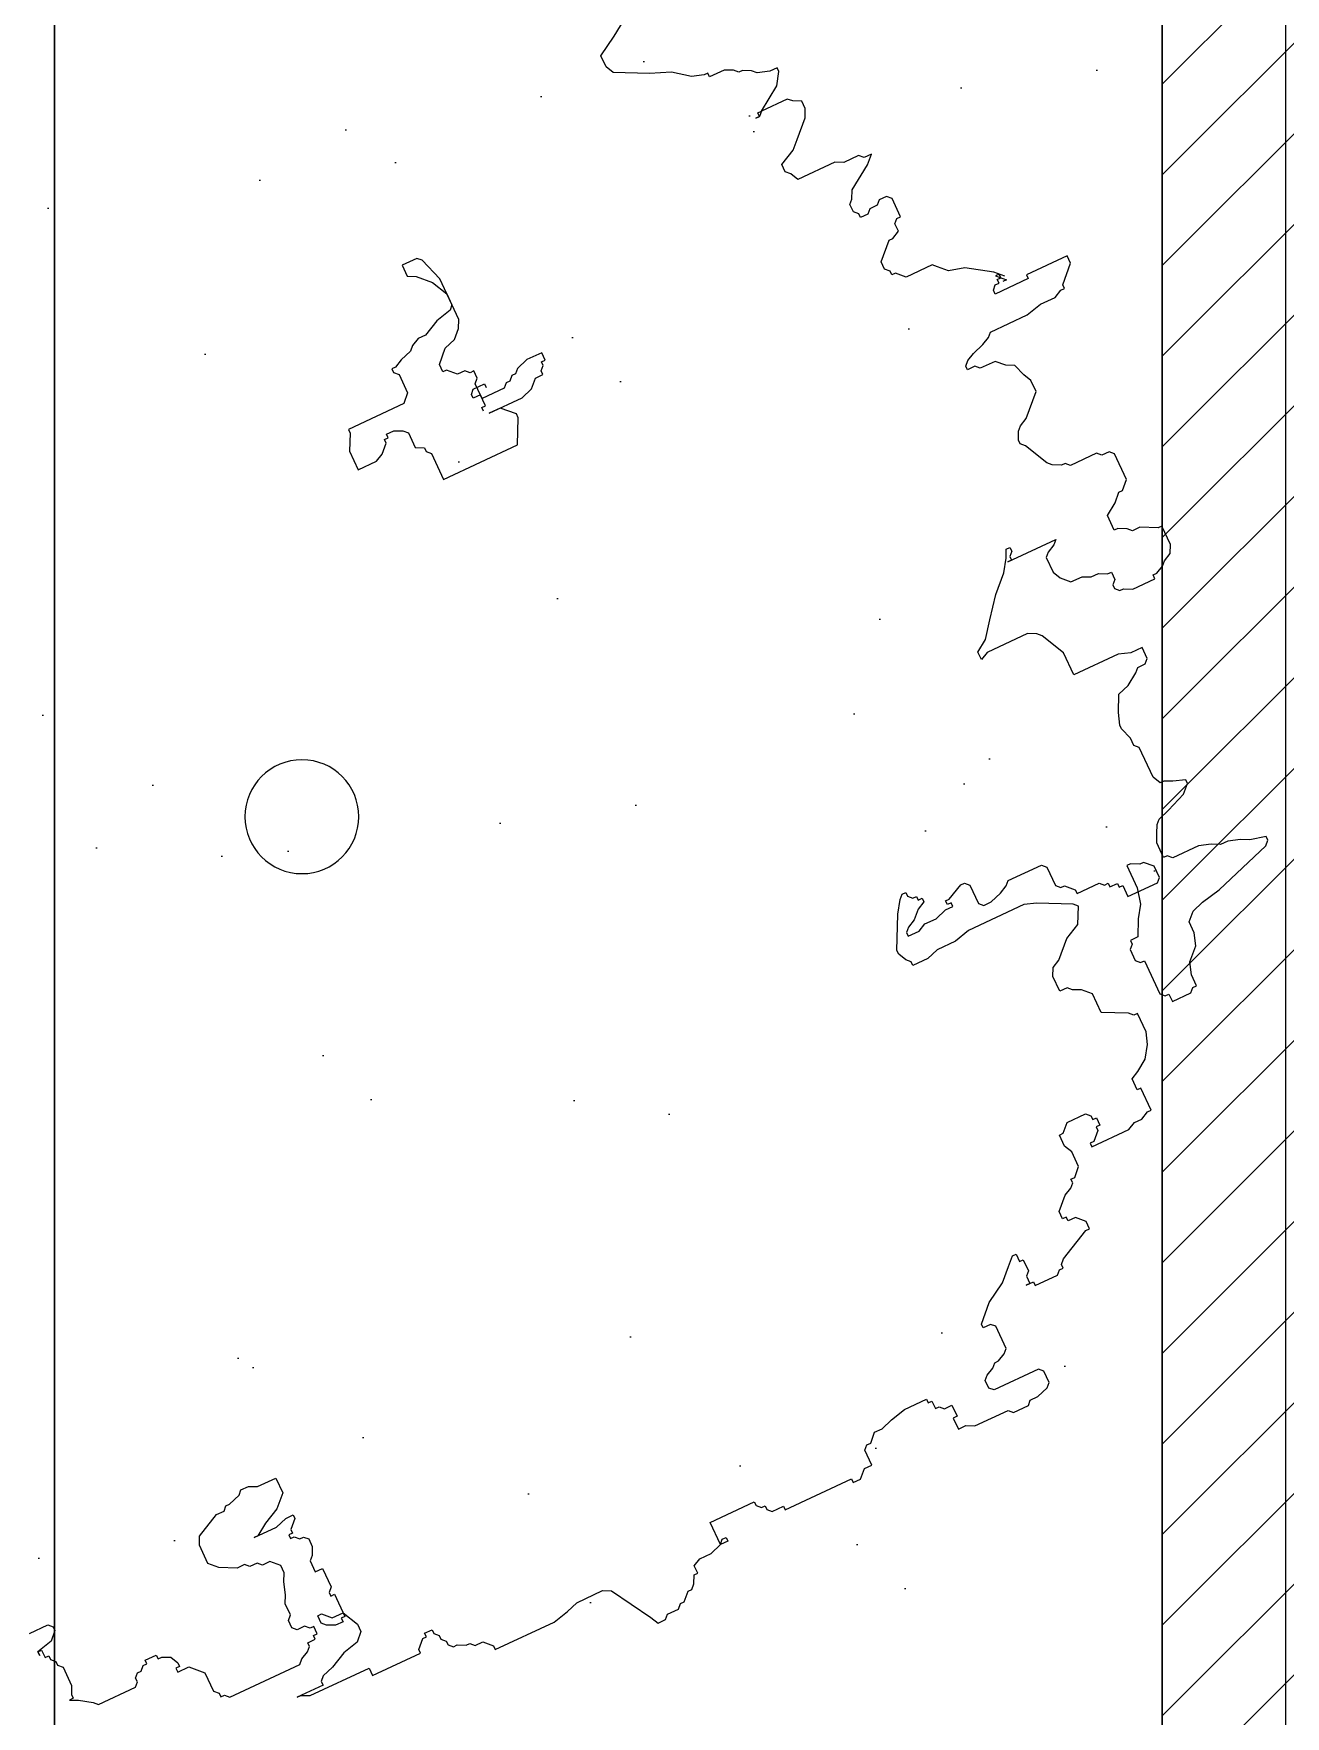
# Model space of a CAD drawing. Header units: millimetres. Extents: x 0 to 71617, y -15450 to 30894.
# Drawn here: x 35896 to 36507, y 16158 to 16978 of the extents above; entities that cross this region are included whole.
import ezdxf

# ---------------------------------------------------------------- set-up
doc = ezdxf.new("R2010")
doc.units = ezdxf.units.MM
doc.linetypes.add('HIDDEN', pattern=[0.375, 0.25, -0.125])
doc.layers.add('dwgmodels.com', color=250, linetype='Continuous')
for name, color, linetype, lineweight in [('Hatch', 8, 'Continuous', 5), ('LINE-DETAIL-SAKURA', 2, 'Continuous', 30), ('tree', 251, 'Continuous', 0), ('Wall Brick', 5, 'Continuous', 15)]:
    doc.layers.add(name, color=color, linetype=linetype, lineweight=lineweight)
pattern_1 = [(45, (-2110, -10510), (-22.097087, 22.097087), [])]

# ---------------------------------------------------------------- blocks, each defined once
blk = doc.blocks.new('2D WALL G.F')
at = {"layer": 'Hatch'}
h = blk.add_hatch(dxfattribs=at)
h.set_pattern_fill('LINE', color=256, scale=250, angle=45, style=0)
h.set_pattern_definition(pattern_1)
h.paths.add_polyline_path([(15940, -110), (16060, -110), (16060, -4590), (15940, -4590)])
h.paths.add_polyline_path([(15940, -5410), (16060, -5410), (16060, -10290), (15940, -10290)])
h = blk.add_hatch(dxfattribs=at)
h.set_pattern_fill('LINE', color=256, scale=250, angle=45, style=0)
h.set_pattern_definition(pattern_1)
h.paths.add_polyline_path([(16060, -110), (15940, -110), (15940, -4590), (16060, -4590)])
h.paths.add_polyline_path([(16060, -5410), (15940, -5410), (15940, -10290), (16060, -10290)])
at = {"layer": 'Hatch', "color": 3, "linetype": 'HIDDEN', "elevation": 7.93}
blk.add_lwpolyline([(16000, -10500), (8000, -10500), (8000, 5500), (16000, 5500)], close=True, dxfattribs=at)
at = {"layer": 'Hatch'}
blk.add_lwpolyline([(15940, -10290.54), (15940, -5410.54)], dxfattribs=at)
at = {"layer": 'Wall Brick'}
for points in [[(15940, -5410), (16060, -5410), (16060, -10290), (15940, -10290)], [(16060, -5410), (15940, -5410), (15940, -10290), (16060, -10290)]]:
    blk.add_lwpolyline(points, close=True, dxfattribs=at)
blk = doc.blocks.new('trees top 025')
at = {"layer": 'dwgmodels.com', "color": 0}
for p, q in [((-1.2555, 1.1788), (-1.3056, 1.2121)), ((-1.2138, 1.1537), (-1.2555, 1.1788)), ((-1.2138, 1.1287), (-1.2138, 1.1537)), ((-1.2889, 1.0787), (-1.2222, 1.1121)), ((-1.2222, 1.1121), (-1.2138, 1.1287)), ((-1.3306, 1.0621), (-1.2889, 1.0787)), ((-1.3889, 1.0287), (-1.3639, 1.0371)), ((-1.3639, 1.0371), (-1.3306, 1.0621)), ((-1.4807, 0.9954), (-1.464, 1.0037)), ((-1.464, 1.0037), (-1.4557, 1.0037)), ((-1.4557, 1.0037), (-1.4473, 1.012)), ((-1.4473, 1.012), (-1.4306, 1.0204)), ((-1.4306, 1.0204), (-1.3973, 1.0204)), ((-1.3973, 1.0287), (-1.3889, 1.0287)), ((-1.3973, 1.0204), (-1.3973, 1.0287)), ((-1.5307, 0.9787), (-1.514, 0.9787)), ((-1.5307, 0.9704), (-1.5307, 0.9787)), ((-1.514, 0.9454), (-1.5307, 0.9704)), ((-1.514, 0.9787), (-1.489, 0.987)), ((-1.489, 0.987), (-1.4807, 0.9954)), ((-1.464, 0.912), (-1.514, 0.9454)), ((-0.7051, 0.9287), (-0.6968, 0.937)), ((-0.6968, 0.937), (-0.6634, 0.937)), ((-0.6634, 0.937), (-0.6634, 0.912)), ((-1.5474, 0.8954), (-1.5307, 0.9037)), ((-1.5307, 0.9037), (-1.5224, 0.912)), ((-1.5224, 0.912), (-1.464, 0.912)), ((-1.4557, 0.912), (-1.464, 0.912)), ((-1.464, 0.912), (-1.4557, 0.9037)), ((-1.4557, 0.9037), (-1.4557, 0.912)), ((-1.4473, 0.9037), (-1.4557, 0.9037)), ((-1.4557, 0.9037), (-1.4473, 0.9037)), ((-0.7218, 0.8787), (-0.7051, 0.9287)), ((-0.6801, 0.9037), (-0.7051, 0.8787)), ((-0.6634, 0.912), (-0.6801, 0.9037)), ((-1.5474, 0.8787), (-1.5474, 0.8954)), ((-1.5391, 0.862), (-1.5474, 0.8787)), ((-1.5057, 0.8287), (-1.5391, 0.862)), ((-0.7051, 0.8787), (-0.7218, 0.8453)), ((-0.7218, 0.787), (-0.7218, 0.8787)), ((-1.489, 0.812), (-1.5057, 0.8287)), ((-0.7218, 0.8453), (-0.7218, 0.8203)), ((-1.4557, 0.7953), (-1.489, 0.812)), ((-1.4557, 0.7787), (-1.4557, 0.7953)), ((-0.7218, 0.8203), (-0.7135, 0.812)), ((-0.7135, 0.812), (-0.6801, 0.8037)), ((-0.6801, 0.8037), (-0.6467, 0.787)), ((-1.4723, 0.7537), (-1.464, 0.7703)), ((-1.464, 0.7703), (-1.4557, 0.7787)), ((-0.7135, 0.7703), (-0.7218, 0.787)), ((-0.6968, 0.7537), (-0.7135, 0.7703)), ((-0.6467, 0.787), (-0.6301, 0.787)), ((-0.6301, 0.787), (-0.6134, 0.7787)), ((-0.6134, 0.7787), (-0.605, 0.7703)), ((-0.605, 0.7703), (-0.58, 0.762)), ((-0.58, 0.762), (-0.5633, 0.7537)), ((-1.6308, 0.737), (-1.6141, 0.737)), ((-1.6141, 0.7203), (-1.6308, 0.737)), ((-1.6141, 0.737), (-1.6058, 0.7453)), ((-1.6058, 0.7453), (-1.5724, 0.7453)), ((-1.5724, 0.7453), (-1.5557, 0.7537)), ((-1.5557, 0.7537), (-1.4723, 0.7537)), ((-0.6718, 0.7453), (-0.6968, 0.7537)), ((-0.6467, 0.7203), (-0.6718, 0.7453)), ((-0.5633, 0.7537), (-0.555, 0.7537)), ((-0.555, 0.7453), (-0.5633, 0.737)), ((-0.5633, 0.737), (-0.5633, 0.6953)), ((-0.555, 0.7537), (-0.555, 0.7453)), ((-1.5641, 0.687), (-1.6141, 0.7203)), ((-0.6718, 0.687), (-0.6551, 0.7036)), ((-0.6551, 0.7036), (-0.6467, 0.7036)), ((-0.6467, 0.7036), (-0.6467, 0.7203)), ((-0.5633, 0.6953), (-0.5467, 0.6786)), ((-1.5557, 0.6703), (-1.5641, 0.687)), ((-1.5474, 0.662), (-1.5557, 0.6703)), ((-1.5474, 0.6453), (-1.5474, 0.662)), ((-0.7051, 0.6786), (-0.6968, 0.6786)), ((-0.7051, 0.662), (-0.7051, 0.6786)), ((-0.6968, 0.6536), (-0.7051, 0.662)), ((-0.6968, 0.6786), (-0.6884, 0.687)), ((-0.6884, 0.687), (-0.6718, 0.687)), ((-0.5467, 0.6786), (-0.4216, 0.6786)), ((-0.4216, 0.6786), (-0.4216, 0.6703)), ((-0.4216, 0.6703), (-0.4132, 0.6536)), ((-1.6308, 0.637), (-1.6224, 0.6453)), ((-1.6308, 0.5953), (-1.6308, 0.637)), ((-1.6224, 0.6453), (-1.6058, 0.6453)), ((-1.6058, 0.6453), (-1.5974, 0.637)), ((-1.5974, 0.637), (-1.5807, 0.637)), ((-1.5807, 0.637), (-1.5724, 0.6286)), ((-1.5724, 0.6286), (-1.5557, 0.6286)), ((-1.5557, 0.637), (-1.5474, 0.6453)), ((-1.5557, 0.6286), (-1.5557, 0.637)), ((-0.8469, 0.6536), (-0.8135, 0.6536)), ((-0.8469, 0.637), (-0.8469, 0.6536)), ((-0.8385, 0.637), (-0.8469, 0.637)), ((-0.8385, 0.6286), (-0.8385, 0.637)), ((-0.8302, 0.6203), (-0.8385, 0.6286)), ((-0.8135, 0.6536), (-0.7885, 0.6453)), ((-0.7885, 0.6453), (-0.7802, 0.637)), ((-0.7802, 0.637), (-0.7718, 0.637)), ((-0.7718, 0.637), (-0.7635, 0.6286)), ((-0.7635, 0.6286), (-0.7552, 0.6286)), ((-0.7552, 0.6286), (-0.7468, 0.6203)), ((-0.7135, 0.6453), (-0.7135, 0.637)), ((-0.6884, 0.6453), (-0.7135, 0.6453)), ((-0.6968, 0.6036), (-0.6968, 0.6536)), ((-0.6968, 0.6286), (-0.6801, 0.6286)), ((-0.6968, 0.6203), (-0.6968, 0.6286)), ((-0.6801, 0.637), (-0.6884, 0.6453)), ((-0.6801, 0.6286), (-0.6801, 0.637)), ((-0.5217, 0.6286), (-0.53, 0.6203)), ((-0.505, 0.637), (-0.5217, 0.6286)), ((-0.4883, 0.637), (-0.505, 0.637)), ((-0.4883, 0.6286), (-0.4883, 0.637)), ((-0.48, 0.6286), (-0.4883, 0.6286)), ((-0.48, 0.6203), (-0.48, 0.6286)), ((-0.4132, 0.6536), (-0.4049, 0.637)), ((-0.4049, 0.637), (-0.4049, 0.5953)), ((-1.6224, 0.5953), (-1.6308, 0.5953)), ((-1.6141, 0.587), (-1.6224, 0.5953)), ((-1.6141, 0.5703), (-1.6141, 0.587)), ((-0.8302, 0.612), (-0.8302, 0.6203)), ((-0.8135, 0.612), (-0.8302, 0.612)), ((-0.7969, 0.5953), (-0.8135, 0.612)), ((-0.7718, 0.587), (-0.7969, 0.5953)), ((-0.6968, 0.587), (-0.7718, 0.587)), ((-0.7468, 0.6203), (-0.6968, 0.6203)), ((-0.7468, 0.562), (-0.7218, 0.587)), ((-0.7218, 0.587), (-0.6968, 0.587)), ((-0.6884, 0.6036), (-0.6968, 0.6036)), ((-0.6884, 0.5953), (-0.6884, 0.6036)), ((-0.53, 0.587), (-0.5467, 0.5786)), ((-0.53, 0.6203), (-0.53, 0.587)), ((-0.4633, 0.6036), (-0.48, 0.6203)), ((-0.4466, 0.5953), (-0.4633, 0.6036)), ((-0.4049, 0.5953), (-0.4466, 0.5953)), ((-1.5974, 0.562), (-1.6141, 0.5703)), ((-1.5891, 0.562), (-1.5974, 0.562)), ((-1.5557, 0.5286), (-1.5891, 0.562)), ((-0.7468, 0.5536), (-0.7468, 0.562)), ((-0.7218, 0.5036), (-0.7468, 0.5536)), ((-0.5467, 0.5703), (-0.555, 0.562)), ((-0.555, 0.562), (-0.555, 0.5036)), ((-0.5467, 0.5786), (-0.5467, 0.5703)), ((-1.5557, 0.5119), (-1.5557, 0.5286)), ((-1.5891, 0.4786), (-1.5724, 0.4953)), ((-1.5724, 0.4953), (-1.5641, 0.4953)), ((-1.5641, 0.5036), (-1.5557, 0.5119)), ((-1.5641, 0.4953), (-1.5641, 0.5036)), ((-0.555, 0.5036), (-0.7218, 0.5036)), ((-1.7058, 0.4453), (-1.6725, 0.4536)), ((-1.6725, 0.4536), (-1.6558, 0.4703)), ((-1.6558, 0.4703), (-1.6475, 0.4786)), ((-1.6475, 0.4786), (-1.5891, 0.4786)), ((-1.7559, 0.4119), (-1.7058, 0.4453)), ((-1.7726, 0.3952), (-1.7559, 0.4119)), ((-1.7559, 0.4036), (-1.7726, 0.3869)), ((-1.7726, 0.3869), (-1.7642, 0.3869)), ((-1.7642, 0.4036), (-1.7559, 0.4036)), ((-1.7642, 0.3952), (-1.7642, 0.4036)), ((-1.7559, 0.3952), (-1.7642, 0.3952)), ((-1.7559, 0.3869), (-1.7559, 0.3952)), ((-1.7475, 0.3869), (-1.7559, 0.3869)), ((-1.7392, 0.3786), (-1.7475, 0.3869)), ((-1.906, 0.3786), (-1.8143, 0.3786)), ((-1.906, 0.3619), (-1.906, 0.3786)), ((-1.8726, 0.3286), (-1.906, 0.3619)), ((-1.8143, 0.3786), (-1.8143, 0.3702)), ((-1.8143, 0.3702), (-1.7392, 0.3702)), ((-1.7392, 0.3702), (-1.7392, 0.3786)), ((-1.8726, 0.3202), (-1.8726, 0.3286)), ((-1.8643, 0.3202), (-1.8726, 0.3202)), ((-1.8476, 0.3119), (-1.8643, 0.3202)), ((-1.8143, 0.3119), (-1.8476, 0.3119)), ((-1.7809, 0.3036), (-1.8143, 0.3119)), ((-1.6975, 0.3036), (-1.7809, 0.3036)), ((-1.6892, 0.2952), (-1.6975, 0.3036)), ((-1.6725, 0.2869), (-1.6892, 0.2952)), ((-1.6475, 0.2786), (-1.6725, 0.2869)), ((-1.6308, 0.2702), (-1.6475, 0.2786)), ((-1.6975, 0.2285), (-1.6808, 0.2452)), ((-1.6808, 0.2452), (-1.6475, 0.2452)), ((-1.6475, 0.2452), (-1.6391, 0.2535)), ((-1.6391, 0.2535), (-1.6224, 0.2535)), ((-1.6224, 0.2619), (-1.6308, 0.2702)), ((-1.6224, 0.2535), (-1.6224, 0.2619)), ((-1.7225, 0.1952), (-1.7142, 0.2202)), ((-1.7142, 0.2202), (-1.6975, 0.2285)), ((-1.7309, 0.1785), (-1.7225, 0.1952)), ((-1.7309, 0.1535), (-1.7309, 0.1785)), ((-1.6892, 0.1119), (-1.7309, 0.1535)), ((-1.6725, 0.1035), (-1.6892, 0.1119)), ((-1.6641, 0.0952), (-1.6725, 0.1035)), ((-1.6558, 0.0785), (-1.6641, 0.0952)), ((-1.6641, 0.0618), (-1.6558, 0.0702)), ((-1.6558, 0.0702), (-1.6558, 0.0785)), ((-1.6892, 0.0118), (-1.6641, 0.0618)), ((-1.7142, -0.0048), (-1.6975, 0.0035)), ((-1.6975, 0.0035), (-1.6892, 0.0118)), ((-1.8226, -0.0298), (-1.8143, -0.0215)), ((-1.8226, -0.0882), (-1.8226, -0.0298)), ((-1.8143, -0.0215), (-1.7976, -0.0215)), ((-1.7976, -0.0215), (-1.7892, -0.0132)), ((-1.7892, -0.0132), (-1.7309, -0.0132)), ((-1.7309, -0.0132), (-1.7225, -0.0048)), ((-1.7225, -0.0048), (-1.7142, -0.0048)), ((-1.8059, -0.1049), (-1.8226, -0.0882)), ((-1.7976, -0.1049), (-1.8059, -0.1049)), ((-1.7809, -0.1215), (-1.7976, -0.1049)), ((-1.7559, -0.1382), (-1.7809, -0.1215)), ((-1.5474, -0.1132), (-1.5474, -0.1215)), ((-1.5391, -0.1132), (-1.5474, -0.1132)), ((-1.5474, -0.1215), (-1.5391, -0.1299)), ((-1.5307, -0.1299), (-1.5391, -0.1132)), ((-1.5391, -0.1299), (-1.5391, -0.1382)), ((-1.514, -0.1549), (-1.5307, -0.1299)), ((-1.7809, -0.1799), (-1.7642, -0.1715)), ((-1.7642, -0.1715), (-1.7559, -0.1715)), ((-1.7559, -0.1715), (-1.7559, -0.1382)), ((-1.6391, -0.1382), (-1.6308, -0.1465)), ((-1.5307, -0.1382), (-1.6391, -0.1382)), ((-1.6308, -0.1465), (-1.6141, -0.1549)), ((-1.6141, -0.1549), (-1.6058, -0.1632)), ((-1.6058, -0.1632), (-1.6058, -0.1965)), ((-1.5391, -0.1382), (-1.5307, -0.1382)), ((-1.4807, -0.1882), (-1.514, -0.1549)), ((-1.8476, -0.2049), (-1.8393, -0.2049)), ((-1.8476, -0.2466), (-1.8476, -0.2049)), ((-1.8393, -0.2049), (-1.8059, -0.1882)), ((-1.8059, -0.1882), (-1.7892, -0.1882)), ((-1.7892, -0.1882), (-1.7809, -0.1799)), ((-1.6058, -0.1965), (-1.6141, -0.2132)), ((-1.4473, -0.2299), (-1.4807, -0.1882)), ((-1.6892, -0.2382), (-1.7058, -0.2466)), ((-1.6725, -0.2382), (-1.6892, -0.2382)), ((-1.6558, -0.2299), (-1.6725, -0.2382)), ((-1.6308, -0.2299), (-1.6558, -0.2299)), ((-1.6141, -0.2132), (-1.6308, -0.2299)), ((-1.4223, -0.2632), (-1.4473, -0.2299)), ((-1.8393, -0.2632), (-1.8476, -0.2466)), ((-1.8226, -0.2716), (-1.8393, -0.2632)), ((-1.8143, -0.2799), (-1.8226, -0.2716)), ((-1.7142, -0.2466), (-1.7142, -0.2632)), ((-1.7058, -0.2466), (-1.7142, -0.2466)), ((-1.7142, -0.2632), (-1.7058, -0.2716)), ((-1.7058, -0.2716), (-1.7058, -0.2799)), ((-1.3973, -0.2799), (-1.4223, -0.2632)), ((-1.7976, -0.2882), (-1.8143, -0.2799)), ((-1.7892, -0.2882), (-1.7976, -0.2882)), ((-1.7892, -0.2966), (-1.7892, -0.2882)), ((-1.7392, -0.2966), (-1.7892, -0.2966)), ((-1.7225, -0.2882), (-1.7392, -0.2966)), ((-1.7142, -0.2882), (-1.7225, -0.2882)), ((-1.7058, -0.2799), (-1.7142, -0.2882)), ((-1.5557, -0.3549), (-1.5307, -0.3049)), ((-1.5307, -0.3049), (-1.5224, -0.2966)), ((-1.5224, -0.2966), (-1.5057, -0.2882)), ((-1.5057, -0.2882), (-1.414, -0.2882)), ((-1.414, -0.2882), (-1.3973, -0.2966)), ((-1.3973, -0.2966), (-1.3973, -0.2799)), ((-1.5557, -0.4049), (-1.5557, -0.3549)), ((-1.7058, -0.4133), (-1.6808, -0.4133)), ((-1.7058, -0.4383), (-1.7058, -0.4133)), ((-1.6808, -0.4133), (-1.6558, -0.4049)), ((-1.6558, -0.4049), (-1.5557, -0.4049)), ((-1.6975, -0.4466), (-1.7058, -0.4383)), ((-1.6808, -0.4466), (-1.6975, -0.4466)), ((-1.6725, -0.4549), (-1.6808, -0.4466)), ((-1.6475, -0.4716), (-1.6725, -0.4549)), ((-1.6224, -0.4799), (-1.6475, -0.4716)), ((-1.6058, -0.5133), (-1.6224, -0.4799)), ((-1.5974, -0.5383), (-1.6058, -0.5133)), ((-1.6058, -0.5716), (-1.5974, -0.5466)), ((-1.5974, -0.5466), (-1.5974, -0.5383)), ((-1.6058, -0.5883), (-1.6058, -0.5716)), ((-1.6141, -0.5966), (-1.6058, -0.5883)), ((-1.6141, -0.6633), (-1.6141, -0.5966)), ((-1.6725, -0.6967), (-1.6475, -0.6883)), ((-1.6475, -0.6883), (-1.6308, -0.68)), ((-1.6308, -0.68), (-1.6224, -0.68)), ((-1.6224, -0.68), (-1.6141, -0.6633)), ((-1.0804, -0.6883), (-1.0804, -0.6967)), ((-1.072, -0.6883), (-1.0804, -0.6883)), ((-1.072, -0.68), (-1.072, -0.6883)), ((-1.0637, -0.68), (-1.072, -0.68)), ((-1.0554, -0.6717), (-1.0637, -0.68)), ((-1.0554, -0.6633), (-1.0554, -0.6717)), ((-1.047, -0.6633), (-1.0554, -0.6633)), ((-1.0387, -0.6717), (-1.047, -0.6633)), ((-1.022, -0.6967), (-1.0387, -0.6717)), ((-1.6725, -0.705), (-1.6725, -0.6967)), ((-1.6558, -0.7217), (-1.6725, -0.705)), ((-1.6141, -0.7383), (-1.6558, -0.7217)), ((-1.1721, -0.6967), (-1.1805, -0.705)), ((-1.1805, -0.705), (-1.1805, -0.7467)), ((-1.1638, -0.6967), (-1.1721, -0.6967)), ((-1.1304, -0.7133), (-1.1638, -0.6967)), ((-1.1221, -0.7133), (-1.1304, -0.7133)), ((-1.1304, -0.7217), (-1.1221, -0.7217)), ((-1.1304, -0.73), (-1.1304, -0.7217)), ((-1.1221, -0.7217), (-1.1221, -0.7133)), ((-1.0804, -0.6967), (-1.0637, -0.705)), ((-1.0637, -0.705), (-1.047, -0.7217)), ((-1.047, -0.7217), (-1.0304, -0.73)), ((-0.9887, -0.7633), (-1.022, -0.6967)), ((-1.5891, -0.7467), (-1.6141, -0.7383)), ((-1.5807, -0.755), (-1.5891, -0.7467)), ((-1.5724, -0.7717), (-1.5807, -0.755)), ((-1.3306, -0.73), (-1.3389, -0.7383)), ((-1.3389, -0.7383), (-1.3389, -0.78)), ((-1.2555, -0.73), (-1.3306, -0.73)), ((-1.2472, -0.7383), (-1.2555, -0.73)), ((-1.2305, -0.7467), (-1.2472, -0.7383)), ((-1.2055, -0.755), (-1.2305, -0.7467)), ((-1.1888, -0.755), (-1.2055, -0.755)), ((-1.1805, -0.7467), (-1.1888, -0.755)), ((-1.1137, -0.73), (-1.1304, -0.73)), ((-1.0887, -0.7383), (-1.1137, -0.73)), ((-1.0637, -0.7383), (-1.0887, -0.7383)), ((-1.047, -0.7467), (-1.0637, -0.7383)), ((-1.022, -0.7467), (-1.047, -0.7467)), ((-1.0304, -0.73), (-1.022, -0.7383)), ((-1.022, -0.7383), (-1.022, -0.7467)), ((-1.5641, -0.7883), (-1.5724, -0.7717)), ((-1.5641, -0.8217), (-1.5641, -0.7883)), ((-1.3556, -0.7883), (-1.3723, -0.805)), ((-1.3472, -0.7883), (-1.3556, -0.7883)), ((-1.3389, -0.78), (-1.3472, -0.7883)), ((-1.2889, -0.7967), (-1.2639, -0.7883)), ((-1.2639, -0.7883), (-1.1388, -0.7883)), ((-1.1388, -0.7883), (-1.1054, -0.7967)), ((-1.0053, -0.7967), (-0.997, -0.7883)), ((-0.997, -0.7883), (-0.9887, -0.7717)), ((-0.9887, -0.7717), (-0.9887, -0.7633)), ((-1.5807, -0.83), (-1.5724, -0.8217)), ((-1.5724, -0.8217), (-1.5641, -0.8217)), ((-1.5391, -0.83), (-1.5224, -0.8133)), ((-1.5224, -0.8133), (-1.514, -0.8133)), ((-1.514, -0.8133), (-1.4974, -0.805)), ((-1.4974, -0.805), (-1.489, -0.805)), ((-1.489, -0.805), (-1.489, -0.855)), ((-1.439, -0.8217), (-1.439, -0.83)), ((-1.4306, -0.8217), (-1.439, -0.8217)), ((-1.4223, -0.8133), (-1.4306, -0.8217)), ((-1.3723, -0.8133), (-1.4223, -0.8133)), ((-1.3723, -0.805), (-1.3723, -0.8133)), ((-1.3556, -0.83), (-1.2889, -0.7967)), ((-1.1054, -0.7967), (-1.0637, -0.7967)), ((-1.0637, -0.7967), (-1.0387, -0.805)), ((-1.0387, -0.805), (-1.0053, -0.805)), ((-1.0053, -0.805), (-1.0053, -0.7967)), ((-1.7392, -0.8634), (-1.7225, -0.855)), ((-1.7225, -0.855), (-1.6975, -0.8467)), ((-1.6975, -0.8467), (-1.6808, -0.8467)), ((-1.6808, -0.8467), (-1.6641, -0.8384)), ((-1.6641, -0.8384), (-1.6391, -0.83)), ((-1.6391, -0.83), (-1.5807, -0.83)), ((-1.5391, -0.855), (-1.5391, -0.83)), ((-1.5307, -0.8634), (-1.5391, -0.855)), ((-1.489, -0.855), (-1.4807, -0.8884)), ((-1.464, -0.8384), (-1.464, -0.8634)), ((-1.4557, -0.8384), (-1.464, -0.8384)), ((-1.4557, -0.83), (-1.4557, -0.8384)), ((-1.439, -0.83), (-1.4557, -0.83)), ((-1.3639, -0.8384), (-1.3556, -0.83)), ((-1.3472, -0.8717), (-1.3639, -0.8384)), ((-1.7726, -0.8717), (-1.7392, -0.8634)), ((-1.7726, -0.88), (-1.7726, -0.8717)), ((-1.7642, -0.8884), (-1.7726, -0.88)), ((-1.6391, -0.93), (-1.7642, -0.8884)), ((-1.464, -0.8634), (-1.5307, -0.8634)), ((-1.4807, -0.8884), (-1.464, -0.9134)), ((-1.3139, -0.8884), (-1.3472, -0.8717)), ((-1.2805, -0.9217), (-1.3139, -0.8884)), ((-1.5974, -0.9384), (-1.6391, -0.93)), ((-1.464, -0.9134), (-1.4473, -0.9467)), ((-1.2639, -0.93), (-1.2805, -0.9217)), ((-1.2555, -0.9467), (-1.2639, -0.93)), ((-1.5724, -0.9467), (-1.5974, -0.9384)), ((-1.5641, -0.955), (-1.5724, -0.9467)), ((-1.5557, -0.9634), (-1.5641, -0.955)), ((-1.5557, -0.9884), (-1.5557, -0.9634)), ((-1.4473, -0.9467), (-1.4306, -0.9467)), ((-1.4306, -0.9467), (-1.4306, -0.955)), ((-1.4306, -0.955), (-1.4223, -0.9634)), ((-1.4223, -0.9634), (-1.4223, -0.9884)), ((-1.2555, -0.9801), (-1.2555, -0.9467)), ((-1.5474, -1.0134), (-1.5557, -0.9884)), ((-1.439, -0.9967), (-1.439, -1.0717)), ((-1.4306, -0.9967), (-1.439, -0.9967)), ((-1.4223, -0.9884), (-1.4306, -0.9967)), ((-1.3139, -1.0134), (-1.2972, -0.9967)), ((-1.2972, -0.9967), (-1.2805, -0.9884)), ((-1.2805, -0.9884), (-1.2722, -0.9801)), ((-1.2722, -0.9801), (-1.2555, -0.9801)), ((-1.5224, -1.0384), (-1.5474, -1.0134)), ((-1.3139, -1.0551), (-1.3139, -1.0134)), ((-1.514, -1.0634), (-1.5224, -1.0384)), ((-1.514, -1.0884), (-1.514, -1.0634)), ((-1.3639, -1.0801), (-1.3139, -1.0551)), ((-1.5057, -1.0884), (-1.514, -1.0884)), ((-1.4974, -1.0967), (-1.5057, -1.0884)), ((-1.4557, -1.0967), (-1.4974, -1.0967)), ((-1.4557, -1.0801), (-1.4557, -1.0967)), ((-1.4473, -1.0801), (-1.4557, -1.0801)), ((-1.439, -1.0717), (-1.4473, -1.0801)), ((-1.3806, -1.0884), (-1.3723, -1.0884)), ((-1.3806, -1.1301), (-1.3806, -1.0884)), ((-1.3723, -1.0884), (-1.3639, -1.0801)), ((-1.3723, -1.1551), (-1.3806, -1.1301)), ((-1.3556, -1.1801), (-1.3723, -1.1551)), ((-1.3306, -1.1968), (-1.3556, -1.1801)), ((-1.3139, -1.2051), (-1.3306, -1.1968)), ((-1.3139, -1.2301), (-1.3139, -1.2051)), ((0.6208, -1.2051), (0.6208, -1.2384)), ((0.6625, -1.2051), (0.6208, -1.2051)), ((0.6792, -1.1968), (0.6625, -1.2051)), ((0.6959, -1.1968), (0.6792, -1.1968)), ((0.7042, -1.2051), (0.6959, -1.1968)), ((0.7292, -1.2134), (0.7042, -1.2051)), ((-1.3222, -1.2301), (-1.3139, -1.2301)), ((-1.3222, -1.2801), (-1.3222, -1.2301)), ((-1.1971, -1.2301), (-1.2055, -1.2384)), ((-1.2055, -1.2384), (-1.2055, -1.2468)), ((-1.1554, -1.2301), (-1.1971, -1.2301)), ((-1.1388, -1.2468), (-1.1554, -1.2301)), ((0.6208, -1.2384), (0.6459, -1.2634)), ((0.7376, -1.2134), (0.7292, -1.2134)), ((0.7459, -1.2218), (0.7376, -1.2134)), ((0.7626, -1.2218), (0.7459, -1.2218)), ((0.8126, -1.2468), (0.7626, -1.2218)), ((-1.2138, -1.2468), (-1.2138, -1.2634)), ((-1.2055, -1.2468), (-1.2138, -1.2468)), ((-1.2138, -1.2634), (-1.2055, -1.2634)), ((-1.2055, -1.2634), (-1.2055, -1.2718)), ((-1.2055, -1.2718), (-1.1888, -1.2885)), ((-1.1304, -1.2468), (-1.1388, -1.2468)), ((-1.1388, -1.2885), (-1.1304, -1.2718)), ((-1.1304, -1.2718), (-1.1304, -1.2468)), ((0.6459, -1.2634), (0.6792, -1.2801)), ((0.821, -1.2634), (0.8126, -1.2468)), ((0.821, -1.3051), (0.821, -1.2634)), ((-1.3139, -1.2801), (-1.3222, -1.2801)), ((-1.2972, -1.2885), (-1.3139, -1.2801)), ((-1.2805, -1.2885), (-1.2972, -1.2885)), ((-1.2639, -1.2968), (-1.2805, -1.2885)), ((-1.1805, -1.2968), (-1.2639, -1.2968)), ((-1.1888, -1.2885), (-1.1805, -1.2885)), ((-1.1805, -1.2885), (-1.1805, -1.2968)), ((-1.1388, -1.3218), (-1.1388, -1.2885)), ((0.6208, -1.2885), (0.6208, -1.2968)), ((0.6375, -1.2885), (0.6208, -1.2885)), ((0.6208, -1.2968), (0.6375, -1.3135)), ((0.6625, -1.2968), (0.6375, -1.2885)), ((0.7126, -1.2968), (0.6625, -1.2968)), ((0.6792, -1.2801), (0.7042, -1.2968)), ((0.7042, -1.2968), (0.7126, -1.2968)), ((0.8043, -1.3218), (0.821, -1.3051)), ((1.1712, -1.2801), (1.1629, -1.2885)), ((1.1629, -1.2885), (1.1629, -1.2968)), ((1.1629, -1.2968), (1.1796, -1.3135)), ((1.2129, -1.2801), (1.1712, -1.2801)), ((-1.1221, -1.3385), (-1.1388, -1.3218)), ((-1.1137, -1.3385), (-1.1221, -1.3385)), ((-1.1137, -1.3468), (-1.1137, -1.3385)), ((0.6208, -1.3385), (0.6125, -1.3468)), ((0.6292, -1.3385), (0.6208, -1.3385)), ((0.6375, -1.3301), (0.6292, -1.3385)), ((0.6375, -1.3135), (0.6375, -1.3218)), ((0.6375, -1.3218), (0.6459, -1.3218)), ((0.6459, -1.3301), (0.6375, -1.3301)), ((0.6459, -1.3218), (0.6459, -1.3301)), ((0.7459, -1.3468), (0.7543, -1.3385)), ((0.7543, -1.3385), (0.7709, -1.3385)), ((0.7709, -1.3385), (0.8043, -1.3218)), ((1.1796, -1.3135), (1.2129, -1.3218)), ((1.1963, -1.3385), (1.1963, -1.3468)), ((1.2046, -1.3385), (1.1963, -1.3385)), ((1.2046, -1.3218), (1.2046, -1.3385)), ((1.2129, -1.3218), (1.2046, -1.3218)), ((1.2129, -1.3301), (1.2129, -1.3218)), ((1.2129, -1.3218), (1.2129, -1.3301)), ((-1.1054, -1.3551), (-1.1137, -1.3468)), ((-1.0887, -1.3635), (-1.1054, -1.3551)), ((-1.0637, -1.3885), (-1.0887, -1.3635)), ((0.6125, -1.3468), (0.6125, -1.3635)), ((0.6125, -1.3635), (0.6208, -1.3801)), ((0.6876, -1.3718), (0.7042, -1.3551)), ((0.6876, -1.3885), (0.6876, -1.3718)), ((0.7042, -1.3551), (0.7209, -1.3551)), ((0.7209, -1.3551), (0.7292, -1.3468)), ((0.7292, -1.3468), (0.7459, -1.3468)), ((1.1879, -1.3635), (1.1796, -1.3718)), ((1.1796, -1.3718), (1.1796, -1.4135)), ((1.1963, -1.3468), (1.1879, -1.3551)), ((1.1879, -1.3551), (1.1879, -1.3635)), ((-1.072, -1.4051), (-1.0637, -1.4051)), ((-1.072, -1.4135), (-1.072, -1.4051)), ((-1.0637, -1.4051), (-1.0637, -1.3885)), ((0.6208, -1.3801), (0.6292, -1.3885)), ((0.6292, -1.3885), (0.6292, -1.4135)), ((0.6959, -1.4051), (0.6876, -1.3885)), ((0.7042, -1.4302), (0.6959, -1.4051)), ((-1.1054, -1.4302), (-1.0887, -1.4135)), ((-1.1054, -1.4468), (-1.1054, -1.4302)), ((-1.0971, -1.4468), (-1.1054, -1.4468)), ((-1.0304, -1.4802), (-1.0971, -1.4468)), ((-1.0887, -1.4135), (-1.072, -1.4135)), ((-0.9553, -1.4468), (-0.9553, -1.4718)), ((-0.947, -1.4468), (-0.9553, -1.4468)), ((-0.947, -1.4302), (-0.947, -1.4468)), ((-0.9386, -1.4302), (-0.947, -1.4302)), ((-0.9219, -1.4468), (-0.9386, -1.4302)), ((-0.8969, -1.4718), (-0.9219, -1.4468)), ((0.6125, -1.4135), (0.6125, -1.4552)), ((0.6292, -1.4135), (0.6125, -1.4135)), ((0.7126, -1.4468), (0.7042, -1.4302)), ((0.7126, -1.4718), (0.7126, -1.4468)), ((0.9711, -1.4468), (0.9628, -1.4635)), ((0.9878, -1.4385), (0.9711, -1.4468)), ((0.9961, -1.4385), (0.9878, -1.4385)), ((0.9961, -1.4302), (0.9961, -1.4385)), ((1.0211, -1.4302), (0.9961, -1.4302)), ((1.0211, -1.4385), (1.0211, -1.4302)), ((1.0295, -1.4385), (1.0211, -1.4385)), ((1.0378, -1.4468), (1.0295, -1.4385)), ((1.0461, -1.4468), (1.0378, -1.4468)), ((1.0545, -1.4552), (1.0461, -1.4468)), ((1.1796, -1.4468), (1.1546, -1.4635)), ((1.1796, -1.4135), (1.1879, -1.4302)), ((1.1963, -1.4385), (1.1796, -1.4468)), ((1.1879, -1.4302), (1.1879, -1.4385)), ((1.1879, -1.4385), (1.1963, -1.4385)), ((-1.022, -1.4885), (-1.0304, -1.4802)), ((-0.9553, -1.4718), (-0.947, -1.4802)), ((-0.947, -1.4802), (-0.947, -1.4968)), ((-0.8552, -1.4968), (-0.8969, -1.4718)), ((0.6125, -1.4552), (0.6208, -1.4635)), ((0.6125, -1.4718), (0.6125, -1.5218)), ((0.6208, -1.4718), (0.6125, -1.4718)), ((0.6208, -1.4635), (0.6208, -1.4718)), ((0.7209, -1.4802), (0.7126, -1.4718)), ((0.7209, -1.4968), (0.7209, -1.4802)), ((0.9461, -1.4802), (0.9377, -1.4885)), ((0.9711, -1.4802), (0.9461, -1.4802)), ((0.9628, -1.4635), (0.9628, -1.4718)), ((0.9628, -1.4718), (0.9711, -1.4718)), ((0.9711, -1.4718), (0.9711, -1.4802)), ((1.0545, -1.4635), (1.0545, -1.4552)), ((1.0628, -1.4718), (1.0545, -1.4635)), ((1.1462, -1.4718), (1.0628, -1.4718)), ((1.1546, -1.4635), (1.1462, -1.4718)), ((-1.022, -1.4968), (-1.022, -1.4885)), ((-1.0137, -1.4968), (-1.022, -1.4968)), ((-1.0053, -1.5052), (-1.0137, -1.4968)), ((-0.9553, -1.5052), (-1.0053, -1.5052)), ((-0.9553, -1.4968), (-0.9553, -1.5052)), ((-0.9386, -1.4968), (-0.9553, -1.4968)), ((-0.947, -1.4968), (-0.9386, -1.4968)), ((-0.8219, -1.5302), (-0.8552, -1.4968)), ((0.6125, -1.5135), (0.5958, -1.5468)), ((0.6375, -1.5135), (0.6125, -1.5135)), ((0.6542, -1.4968), (0.6375, -1.5135)), ((0.6625, -1.4968), (0.6542, -1.4968)), ((0.6542, -1.5218), (0.6625, -1.5135)), ((0.6625, -1.5135), (0.6625, -1.4968)), ((0.6792, -1.5135), (0.6876, -1.5135)), ((0.6792, -1.5302), (0.6792, -1.5135)), ((0.6876, -1.5135), (0.6959, -1.5052)), ((0.6959, -1.5052), (0.7126, -1.5052)), ((0.7126, -1.5052), (0.7209, -1.4968)), ((0.9294, -1.4968), (0.9211, -1.5052)), ((0.9211, -1.5052), (0.9211, -1.5468)), ((0.9377, -1.4885), (0.9294, -1.4968)), ((-0.8469, -1.5468), (-0.8385, -1.5385)), ((-0.8469, -1.5969), (-0.8469, -1.5468)), ((-0.8385, -1.5385), (-0.8219, -1.5385)), ((-0.8219, -1.5385), (-0.8219, -1.5302)), ((0.5958, -1.5468), (0.5958, -1.5635)), ((0.6125, -1.5218), (0.6208, -1.5218)), ((0.6208, -1.5218), (0.6208, -1.5302)), ((0.6208, -1.5302), (0.6375, -1.5302)), ((0.6375, -1.5302), (0.6542, -1.5218)), ((0.6876, -1.5302), (0.6792, -1.5302)), ((0.6876, -1.5385), (0.6876, -1.5302)), ((0.7042, -1.5385), (0.6876, -1.5385)), ((0.7042, -1.5468), (0.7042, -1.5385)), ((0.7126, -1.5552), (0.7042, -1.5468)), ((0.9211, -1.5468), (0.9127, -1.5552)), ((0.5958, -1.5635), (0.6125, -1.5802)), ((0.6125, -1.5802), (0.6459, -1.5885)), ((0.7292, -1.5635), (0.7126, -1.5552)), ((0.7376, -1.5718), (0.7292, -1.5635)), ((0.896, -1.5718), (0.7376, -1.5718)), ((0.9044, -1.5635), (0.896, -1.5718)), ((0.9127, -1.5635), (0.9044, -1.5635)), ((0.9127, -1.5552), (0.9127, -1.5635)), ((-0.8385, -1.6052), (-0.8469, -1.5969)), ((-0.8219, -1.6135), (-0.8385, -1.6052)), ((-0.8135, -1.6135), (-0.8219, -1.6135)), ((-0.8052, -1.6219), (-0.8135, -1.6135)), ((0.6459, -1.5885), (0.6792, -1.6052)), ((0.6792, -1.6052), (0.7042, -1.6135)), ((0.7042, -1.6135), (0.7126, -1.6219)), ((-0.7885, -1.6302), (-0.8052, -1.6219)), ((-0.7802, -1.6385), (-0.7885, -1.6302)), ((-0.7802, -1.6552), (-0.7802, -1.6385)), ((-0.6718, -1.6469), (-0.6801, -1.6552)), ((-0.6634, -1.6469), (-0.6718, -1.6469)), ((-0.6634, -1.6302), (-0.6634, -1.6469)), ((-0.6551, -1.6302), (-0.6634, -1.6302)), ((-0.6551, -1.6219), (-0.6551, -1.6302)), ((-0.605, -1.6219), (-0.6551, -1.6219)), ((-0.5717, -1.6302), (-0.605, -1.6219)), ((-0.5467, -1.6385), (-0.5717, -1.6302)), ((-0.53, -1.6385), (-0.5467, -1.6385)), ((-0.5133, -1.6552), (-0.53, -1.6385)), ((0.4541, -1.6469), (0.4457, -1.6552)), ((0.4624, -1.6302), (0.4541, -1.6385)), ((0.4541, -1.6385), (0.4541, -1.6469)), ((0.4624, -1.6219), (0.4624, -1.6302)), ((0.4791, -1.6219), (0.4624, -1.6219)), ((0.4791, -1.6302), (0.4791, -1.6219)), ((0.4874, -1.6302), (0.4791, -1.6302)), ((0.5041, -1.6469), (0.4874, -1.6302)), ((0.5041, -1.6552), (0.5041, -1.6469)), ((0.6125, -1.6385), (0.6125, -1.6552)), ((0.7459, -1.6385), (0.6125, -1.6385)), ((0.7126, -1.6219), (0.7126, -1.6302)), ((0.7126, -1.6302), (0.7709, -1.6302)), ((0.7626, -1.6302), (0.7459, -1.6385)), ((0.7709, -1.6302), (0.7626, -1.6302)), ((-0.8969, -1.6719), (-0.8886, -1.6635)), ((-0.8969, -1.6969), (-0.8969, -1.6719)), ((-0.8886, -1.6635), (-0.7885, -1.6635)), ((-0.7885, -1.6635), (-0.7802, -1.6552)), ((-0.6968, -1.6552), (-0.6968, -1.6802)), ((-0.6801, -1.6552), (-0.6968, -1.6552)), ((-0.6968, -1.6802), (-0.6884, -1.6802)), ((-0.6884, -1.6802), (-0.6884, -1.7052)), ((-0.505, -1.6552), (-0.5133, -1.6552)), ((-0.4966, -1.6635), (-0.505, -1.6552)), ((-0.4966, -1.6969), (-0.4966, -1.6635)), ((-0.2631, -1.6885), (-0.2715, -1.6969)), ((-0.2631, -1.6802), (-0.2631, -1.6885)), ((-0.2548, -1.6802), (-0.2631, -1.6802)), ((-0.2465, -1.6719), (-0.2548, -1.6802)), ((-0.2465, -1.6635), (-0.2465, -1.6719)), ((-0.1464, -1.6635), (-0.2465, -1.6635)), ((-0.1464, -1.7135), (-0.1464, -1.6635)), ((0.379, -1.6885), (0.3623, -1.7052)), ((0.3957, -1.6885), (0.379, -1.6885)), ((0.404, -1.6802), (0.3957, -1.6885)), ((0.4124, -1.6802), (0.404, -1.6802)), ((0.429, -1.6719), (0.4124, -1.6802)), ((0.4374, -1.6719), (0.429, -1.6719)), ((0.4457, -1.6635), (0.4374, -1.6719)), ((0.4457, -1.6552), (0.4457, -1.6635)), ((0.6125, -1.6552), (0.5041, -1.6552)), ((-0.8886, -1.7052), (-0.8969, -1.6969)), ((-0.8636, -1.7135), (-0.8886, -1.7052)), ((-0.8469, -1.7135), (-0.8636, -1.7135)), ((-0.8385, -1.7219), (-0.8469, -1.7135)), ((-0.8052, -1.7219), (-0.8385, -1.7219)), ((-0.7969, -1.7135), (-0.8052, -1.7219)), ((-0.7218, -1.7135), (-0.7969, -1.7135)), ((-0.7051, -1.7052), (-0.7218, -1.7135)), ((-0.6884, -1.7052), (-0.7051, -1.7052)), ((-0.48, -1.6969), (-0.4966, -1.6969)), ((-0.4633, -1.7135), (-0.48, -1.6969)), ((-0.4466, -1.7135), (-0.4633, -1.7135)), ((-0.4466, -1.7052), (-0.4466, -1.7135)), ((-0.2965, -1.7052), (-0.4466, -1.7052)), ((-0.2965, -1.6969), (-0.2965, -1.7052)), ((-0.2715, -1.6969), (-0.2965, -1.6969)), ((-0.1631, -1.7052), (-0.1631, -1.7135)), ((-0.1547, -1.7052), (-0.1631, -1.7052)), ((-0.1631, -1.7135), (-0.1464, -1.7135)), ((-0.1464, -1.7135), (-0.1547, -1.7052)), ((-0.1214, -1.7219), (-0.1464, -1.7135)), ((-0.0963, -1.7219), (-0.1214, -1.7219)), ((-0.0797, -1.7302), (-0.0963, -1.7219)), ((0.0955, -1.7052), (0.0454, -1.7886)), ((0.1121, -1.6969), (0.0955, -1.7052)), ((0.1705, -1.6969), (0.1121, -1.6969)), ((0.1955, -1.7052), (0.1705, -1.6969)), ((0.2289, -1.7135), (0.1955, -1.7052)), ((0.3623, -1.7135), (0.2289, -1.7135)), ((0.3623, -1.7052), (0.3623, -1.7135)), ((-0.0797, -1.7469), (-0.0797, -1.7302)), ((-0.0713, -1.7469), (-0.0797, -1.7469)), ((-0.063, -1.7636), (-0.0713, -1.7469)), ((-0.0546, -1.7719), (-0.063, -1.7636)), ((-0.0463, -1.7719), (-0.0546, -1.7719)), ((-0.0296, -1.7886), (-0.0463, -1.7719)), ((-0.0213, -1.7886), (-0.0296, -1.7886)), ((-0.013, -1.7969), (-0.0213, -1.7886)), ((0.0454, -1.7886), (0.0371, -1.8052)), ((0.0121, -1.7969), (-0.013, -1.7969)), ((0.0204, -1.8052), (0.0121, -1.7969)), ((0.0371, -1.8052), (0.0204, -1.8052))]:
    blk.add_line(p, q, dxfattribs=at)
blk.add_circle((0, 0), 0.1166, dxfattribs=at)
blk = doc.blocks.new('trerwe')
at = {"color": 0, "xscale": 2, "yscale": 2}
blk.add_blockref('trees top 025', (0, 0), dxfattribs=at)
blk = doc.blocks.new('LANDSCAPE SITE')
h = blk.add_hatch()
h.set_pattern_fill('AR-SAND', color=256, scale=5, angle=180, style=0)
h.paths.add_polyline_path([(17400, 730.5), (17400, 9490), (17940, 9490), (17940, 5810), (17890, 5810), (17890, 4990), (17940, 4990), (17940, 110), (17894.77, 110), (17894.77, 730.5)])
h = blk.add_hatch()
h.set_pattern_fill('AR-SAND', color=256, scale=5, angle=180, style=0)
h.paths.add_polyline_path([(17894.77, 730.5), (17400, 730.5), (17400, 3790), (15410, 3790), (15410, 110), (17894.77, 110)])
at = {"elevation": 0}
for points in [[(17400, 730.5), (17400, 9490), (17940, 9490), (17940, 5810), (17890, 5810), (17890, 4990), (17940, 4990), (17940, 110), (17894.77, 110), (17894.77, 730.5)], [(15410, 110), (15410, 3790), (17400, 3790), (17400, 730.5), (17894.77, 730.5), (17894.77, 110)]]:
    blk.add_lwpolyline(points, close=True, dxfattribs=at)
at = {"xscale": -119.0039728284955, "yscale": 119.0039728285046, "zscale": 119.003972828398, "rotation": 25.00666245952974}
blk.add_blockref('trerwe', (17520.62, 3349.99, 0), dxfattribs=at)
blk = doc.blocks.new('FENCE1')
at = {"layer": 'Hatch', "color": 3}
blk.add_lwpolyline([(18000, -100), (10000, -100), (10000, 15900), (18000, 15900)], close=True, dxfattribs=at)
at = {"layer": 'Hatch', "elevation": -7.93}
blk.add_lwpolyline([(17940, 109.46), (17940, 4989.46)], dxfattribs=at)
at = {"layer": 'Wall Brick', "elevation": -7.93}
for points in [[(17940, 4990), (18060, 4990), (18060, 110), (17940, 110)], [(18060, 4990), (17940, 4990), (17940, 110), (18060, 110)]]:
    blk.add_lwpolyline(points, close=True, dxfattribs=at)

msp = doc.modelspace()

# ---------------------------------------------------------------- block references
at = {"layer": 'LINE-DETAIL-SAKURA'}
msp.add_blockref('FENCE1', (18506.55, 13247.14, 15.85), dxfattribs=at)
at = {"layer": 'tree'}
msp.add_blockref('LANDSCAPE SITE', (18506.55, 13246.73), dxfattribs=at)
at = {"layer": 'Wall Brick', "color": 1}
msp.add_blockref('2D WALL G.F', (20506.55, 23646.73, 0), dxfattribs=at)

doc.saveas('drawing.dxf')
